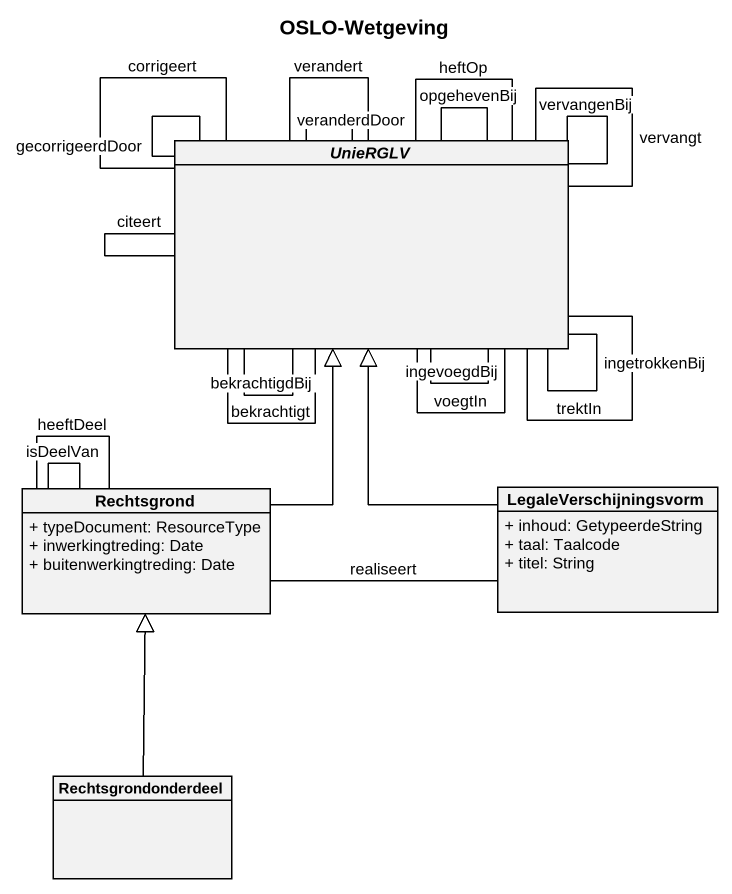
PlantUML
@startuml
title OSLO-Wetgeving
hide circle
hide empty members
skinparam classAttributeIconSize 0
abstract class UnieRGLV
class Rechtsgrond {
  + typeDocument: ResourceType
  + inwerkingtreding: Date
  + buitenwerkingtreding: Date
}
class LegaleVerschijningsvorm {
  + inhoud: GetypeerdeString
  + taal: Taalcode
  + titel: String
}
class Rechtsgrondonderdeel
UnieRGLV -- UnieRGLV : trektIn
UnieRGLV -- UnieRGLV : corrigeert
UnieRGLV -- UnieRGLV : bekrachtigdBij
UnieRGLV -- UnieRGLV : veranderdDoor
UnieRGLV -- UnieRGLV : voegtIn
UnieRGLV -- UnieRGLV : ingevoegdBij
UnieRGLV -- UnieRGLV : ingetrokkenBij
UnieRGLV -- UnieRGLV : verandert
UnieRGLV -- UnieRGLV : heftOp
UnieRGLV -- UnieRGLV : vervangt
UnieRGLV -- UnieRGLV : vervangenBij
UnieRGLV -- UnieRGLV : opgehevenBij
UnieRGLV -- UnieRGLV : gecorrigeerdDoor
UnieRGLV -- UnieRGLV : citeert
UnieRGLV -- UnieRGLV : bekrachtigt
Rechtsgrond -up-|> UnieRGLV
Rechtsgrond -- Rechtsgrond : isDeelVan
Rechtsgrond -- Rechtsgrond : heeftDeel
LegaleVerschijningsvorm -up-|> UnieRGLV
LegaleVerschijningsvorm -left- Rechtsgrond : realiseert
Rechtsgrondonderdeel -up-|> Rechtsgrond
@enduml
